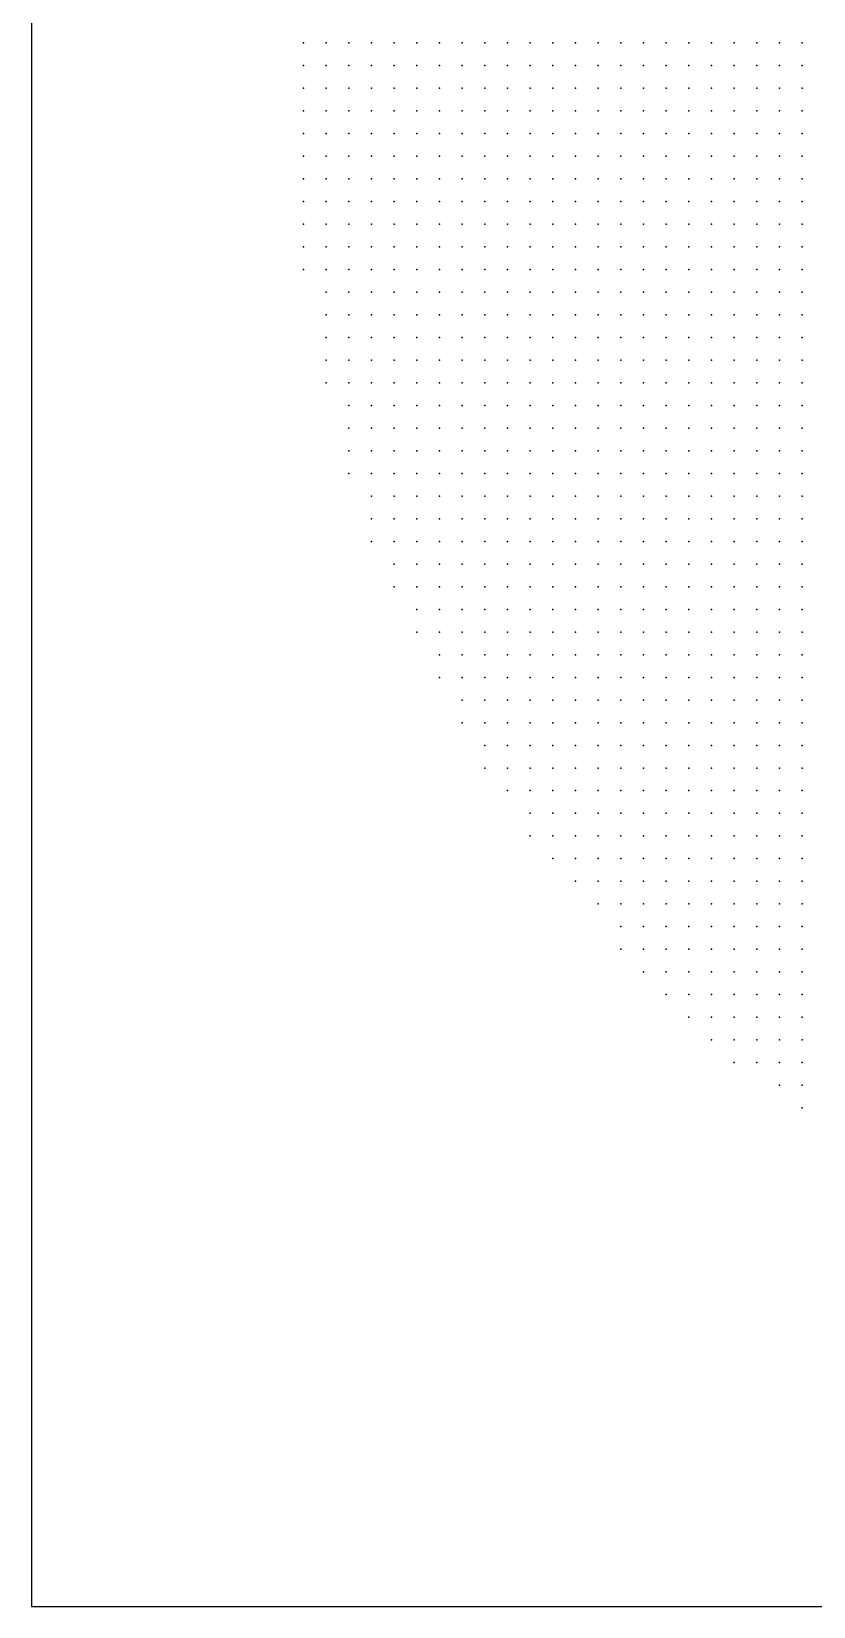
# Model space of a CAD drawing. Header units: millimetres. Extents: x 2848 to 6961, y 1568 to 7914.
# Drawn here: x 3598.3 to 3632.8, y 1580.3 to 1649.8 of the extents above; entities that cross this region are included whole.
import ezdxf

# ---------------------------------------------------------------- set-up
doc = ezdxf.new("R2010")
doc.units = ezdxf.units.MM
doc.header["$PDSIZE"] = -2

msp = doc.modelspace()

# ---------------------------------------------------------------- linework, layer by layer
msp.add_lwpolyline([(3598.282, 1580.289), (3738.282, 1580.289), (3738.282, 1720.289), (3598.282, 1720.289)], close=True)
at = {"color": 240, "true_color": 0xfd4346}
msp.add_point((3610.282, 1649.289), dxfattribs=at)
at = {"color": 20, "true_color": 0xff4a37}
msp.add_point((3611.282, 1649.289), dxfattribs=at)
at = {"color": 20, "true_color": 0xff4a3c}
for p in [(3612.282, 1649.289), (3613.282, 1649.289), (3613.282, 1648.289)]:
    msp.add_point(p, dxfattribs=at)
at = {"color": 20, "true_color": 0xff4d39}
for p in [(3614.282, 1649.289), (3616.282, 1647.289), (3617.282, 1646.289), (3618.282, 1645.289), (3619.282, 1644.289), (3621.282, 1642.289), (3625.282, 1639.289), (3626.282, 1638.289), (3630.282, 1635.289)]:
    msp.add_point(p, dxfattribs=at)
at = {"color": 20, "true_color": 0xfe4e36}
for p in [(3615.282, 1649.289), (3631.282, 1635.289)]:
    msp.add_point(p, dxfattribs=at)
at = {"color": 20, "true_color": 0xff5138}
for p in [(3616.282, 1649.289), (3617.282, 1649.289), (3618.282, 1647.289), (3619.282, 1647.289), (3619.282, 1646.289), (3620.282, 1646.289), (3620.282, 1645.289), (3621.282, 1645.289), (3621.282, 1644.289), (3622.282, 1644.289), (3623.282, 1643.289), (3625.282, 1641.289), (3626.282, 1640.289), (3628.282, 1639.289), (3629.282, 1638.289), (3630.282, 1637.289), (3631.282, 1636.289), (3632.282, 1636.289)]:
    msp.add_point(p, dxfattribs=at)
at = {"color": 20, "true_color": 0xfe5337}
for p in [(3618.282, 1649.289), (3619.282, 1648.289), (3627.282, 1641.289), (3628.282, 1640.289), (3632.282, 1637.289)]:
    msp.add_point(p, dxfattribs=at)
at = {"color": 20, "true_color": 0xfe5335}
for p in [(3619.282, 1649.289), (3620.282, 1648.289), (3621.282, 1647.289), (3622.282, 1646.289), (3623.282, 1645.289), (3625.282, 1643.289), (3626.282, 1642.289), (3630.282, 1639.289), (3631.282, 1638.289)]:
    msp.add_point(p, dxfattribs=at)
at = {"color": 20, "true_color": 0xff5534}
for p in [(3620.282, 1649.289), (3621.282, 1648.289), (3623.282, 1646.289), (3624.282, 1645.289), (3625.282, 1644.289), (3626.282, 1643.289), (3629.282, 1641.289), (3630.282, 1640.289)]:
    msp.add_point(p, dxfattribs=at)
at = {"color": 20, "true_color": 0xff5733}
for p in [(3621.282, 1649.289), (3622.282, 1648.289), (3623.282, 1647.289), (3624.282, 1646.289), (3626.282, 1644.289), (3627.282, 1643.289), (3628.282, 1643.289), (3629.282, 1642.289), (3630.282, 1641.289), (3631.282, 1640.289)]:
    msp.add_point(p, dxfattribs=at)
at = {"color": 20, "true_color": 0xff5833}
for p in [(3622.282, 1649.289), (3623.282, 1648.289), (3626.282, 1645.289), (3630.282, 1642.289), (3631.282, 1641.289), (3632.282, 1640.289)]:
    msp.add_point(p, dxfattribs=at)
at = {"color": 20, "true_color": 0xff5a32}
for p in [(3623.282, 1649.289), (3625.282, 1647.289), (3627.282, 1645.289), (3631.282, 1642.289)]:
    msp.add_point(p, dxfattribs=at)
at = {"color": 20, "true_color": 0xff5a30}
msp.add_point((3624.282, 1649.289), dxfattribs=at)
at = {"color": 20, "true_color": 0xff5c2f}
msp.add_point((3625.282, 1649.289), dxfattribs=at)
at = {"color": 20, "true_color": 0xff5e30}
for p in [(3626.282, 1649.289), (3628.282, 1647.289), (3610.282, 1645.289), (3611.282, 1645.289), (3612.282, 1645.289), (3613.282, 1645.289), (3614.282, 1645.289), (3615.282, 1645.289), (3616.282, 1645.289), (3617.282, 1645.289), (3610.282, 1644.289), (3611.282, 1644.289), (3612.282, 1644.289), (3613.282, 1644.289), (3614.282, 1644.289), (3615.282, 1644.289), (3616.282, 1644.289), (3617.282, 1644.289), (3610.282, 1643.289), (3611.282, 1643.289), (3612.282, 1643.289), (3613.282, 1643.289), (3614.282, 1643.289), (3615.282, 1643.289), (3616.282, 1643.289), (3617.282, 1643.289), (3610.282, 1642.289), (3611.282, 1642.289), (3612.282, 1642.289), (3613.282, 1642.289), (3614.282, 1642.289), (3615.282, 1642.289), (3616.282, 1642.289), (3617.282, 1642.289), (3610.282, 1641.289), (3611.282, 1641.289), (3612.282, 1641.289), (3613.282, 1641.289), (3614.282, 1641.289), (3615.282, 1641.289), (3616.282, 1641.289), (3617.282, 1641.289), (3610.282, 1640.289), (3611.282, 1640.289), (3612.282, 1640.289), (3613.282, 1640.289), (3614.282, 1640.289), (3615.282, 1640.289), (3616.282, 1640.289), (3617.282, 1640.289), (3610.282, 1639.289), (3611.282, 1639.289), (3612.282, 1639.289), (3613.282, 1639.289), (3614.282, 1639.289), (3615.282, 1639.289), (3616.282, 1639.289), (3617.282, 1639.289), (3611.282, 1638.289), (3612.282, 1638.289), (3613.282, 1638.289), (3614.282, 1638.289), (3615.282, 1638.289), (3616.282, 1638.289), (3617.282, 1638.289), (3611.282, 1637.289), (3612.282, 1637.289), (3613.282, 1637.289), (3614.282, 1637.289), (3615.282, 1637.289), (3616.282, 1637.289), (3617.282, 1637.289), (3611.282, 1636.289), (3612.282, 1636.289), (3613.282, 1636.289), (3614.282, 1636.289), (3615.282, 1636.289), (3616.282, 1636.289), (3617.282, 1636.289), (3611.282, 1635.289), (3612.282, 1635.289), (3613.282, 1635.289), (3614.282, 1635.289), (3615.282, 1635.289), (3616.282, 1635.289), (3617.282, 1635.289), (3611.282, 1634.289), (3612.282, 1634.289), (3613.282, 1634.289), (3614.282, 1634.289), (3615.282, 1634.289), (3616.282, 1634.289), (3617.282, 1634.289), (3612.282, 1633.289), (3613.282, 1633.289), (3614.282, 1633.289), (3615.282, 1633.289), (3616.282, 1633.289), (3617.282, 1633.289), (3612.282, 1632.289), (3613.282, 1632.289), (3614.282, 1632.289), (3615.282, 1632.289), (3616.282, 1632.289), (3617.282, 1632.289), (3612.282, 1631.289), (3613.282, 1631.289), (3614.282, 1631.289), (3615.282, 1631.289), (3616.282, 1631.289), (3617.282, 1631.289), (3612.282, 1630.289), (3613.282, 1629.289), (3614.282, 1629.289), (3615.282, 1629.289), (3616.282, 1629.289), (3613.282, 1628.289), (3614.282, 1628.289), (3615.282, 1628.289), (3616.282, 1628.289), (3613.282, 1627.289), (3614.282, 1627.289), (3615.282, 1627.289), (3616.282, 1627.289), (3614.282, 1626.289), (3615.282, 1626.289), (3616.282, 1626.289), (3614.282, 1625.289), (3615.282, 1625.289), (3616.282, 1625.289), (3615.282, 1624.289), (3616.282, 1624.289), (3615.282, 1623.289), (3616.282, 1623.289), (3616.282, 1622.289), (3616.282, 1621.289)]:
    msp.add_point(p, dxfattribs=at)
at = {"color": 20, "true_color": 0xff5f31}
msp.add_point((3627.282, 1649.289), dxfattribs=at)
at = {"color": 30, "true_color": 0xff622f}
for p in [(3628.282, 1649.289), (3629.282, 1648.289)]:
    msp.add_point(p, dxfattribs=at)
at = {"color": 30, "true_color": 0xfd642b}
msp.add_point((3629.282, 1649.289), dxfattribs=at)
at = {"color": 30, "true_color": 0xff642b}
for p in [(3630.282, 1649.289), (3632.282, 1648.289)]:
    msp.add_point(p, dxfattribs=at)
at = {"color": 30, "true_color": 0xff662a}
for p in [(3631.282, 1649.289), (3632.282, 1649.289)]:
    msp.add_point(p, dxfattribs=at)
at = {"color": 240, "true_color": 0xfb3b46}
msp.add_point((3610.282, 1648.289), dxfattribs=at)
at = {"color": 20, "true_color": 0xff493b}
for p in [(3611.282, 1648.289), (3611.282, 1647.289), (3614.282, 1646.289), (3618.282, 1643.289), (3619.282, 1642.289), (3621.282, 1640.289), (3622.282, 1639.289), (3624.282, 1638.289), (3624.282, 1637.289), (3625.282, 1637.289), (3626.282, 1636.289), (3627.282, 1635.289), (3629.282, 1634.289), (3630.282, 1633.289), (3632.282, 1631.289)]:
    msp.add_point(p, dxfattribs=at)
at = {"color": 20, "true_color": 0xff493e}
for p in [(3612.282, 1648.289), (3618.282, 1642.289)]:
    msp.add_point(p, dxfattribs=at)
at = {"color": 20, "true_color": 0xfe4a3b}
msp.add_point((3614.282, 1648.289), dxfattribs=at)
at = {"color": 20, "true_color": 0xff4c3b}
for p in [(3615.282, 1648.289), (3627.282, 1637.289)]:
    msp.add_point(p, dxfattribs=at)
at = {"color": 20, "true_color": 0xff4f38}
for p in [(3616.282, 1648.289), (3623.282, 1642.289), (3624.282, 1641.289), (3625.282, 1640.289), (3626.282, 1639.289), (3628.282, 1637.289), (3629.282, 1637.289), (3630.282, 1636.289)]:
    msp.add_point(p, dxfattribs=at)
at = {"color": 20, "true_color": 0xfe5037}
for p in [(3617.282, 1648.289), (3627.282, 1639.289)]:
    msp.add_point(p, dxfattribs=at)
at = {"color": 20, "true_color": 0xff5139}
msp.add_point((3618.282, 1648.289), dxfattribs=at)
at = {"color": 20, "true_color": 0xfe5b32}
for p in [(3624.282, 1648.289), (3632.282, 1642.289)]:
    msp.add_point(p, dxfattribs=at)
at = {"color": 20, "true_color": 0xfe5b30}
for p in [(3625.282, 1648.289), (3626.282, 1647.289), (3628.282, 1645.289), (3629.282, 1644.289), (3631.282, 1643.289)]:
    msp.add_point(p, dxfattribs=at)
at = {"color": 20, "true_color": 0xff5d2e}
for p in [(3626.282, 1648.289), (3627.282, 1647.289)]:
    msp.add_point(p, dxfattribs=at)
at = {"color": 20, "true_color": 0xff5f2f}
for p in [(3627.282, 1648.289), (3629.282, 1646.289), (3630.282, 1645.289), (3631.282, 1645.289), (3632.282, 1644.289)]:
    msp.add_point(p, dxfattribs=at)
at = {"color": 30, "true_color": 0xff6030}
msp.add_point((3628.282, 1648.289), dxfattribs=at)
at = {"color": 30, "true_color": 0xfe622f}
msp.add_point((3630.282, 1648.289), dxfattribs=at)
at = {"color": 30, "true_color": 0xfe652c}
msp.add_point((3631.282, 1648.289), dxfattribs=at)
at = {"color": 240, "true_color": 0xfb374d}
msp.add_point((3610.282, 1647.289), dxfattribs=at)
at = {"color": 20, "true_color": 0xff473f}
for p in [(3612.282, 1647.289), (3622.282, 1636.289), (3623.282, 1636.289)]:
    msp.add_point(p, dxfattribs=at)
at = {"color": 20, "true_color": 0xff493c}
for p in [(3613.282, 1647.289), (3615.282, 1646.289), (3619.282, 1641.289), (3620.282, 1640.289), (3625.282, 1636.289), (3626.282, 1635.289), (3629.282, 1633.289), (3630.282, 1632.289), (3631.282, 1632.289)]:
    msp.add_point(p, dxfattribs=at)
at = {"color": 20, "true_color": 0xff4b3c}
for p in [(3614.282, 1647.289), (3619.282, 1643.289), (3620.282, 1642.289), (3621.282, 1641.289), (3622.282, 1640.289), (3623.282, 1639.289), (3627.282, 1636.289), (3628.282, 1635.289), (3631.282, 1633.289), (3632.282, 1632.289)]:
    msp.add_point(p, dxfattribs=at)
at = {"color": 20, "true_color": 0xff4c38}
for p in [(3615.282, 1647.289), (3620.282, 1643.289), (3622.282, 1641.289), (3631.282, 1634.289), (3632.282, 1633.289)]:
    msp.add_point(p, dxfattribs=at)
at = {"color": 20, "true_color": 0xff4d37}
msp.add_point((3617.282, 1647.289), dxfattribs=at)
at = {"color": 20, "true_color": 0xff5237}
for p in [(3620.282, 1647.289), (3621.282, 1646.289), (3622.282, 1645.289), (3623.282, 1644.289), (3624.282, 1643.289), (3625.282, 1642.289), (3629.282, 1639.289), (3630.282, 1638.289)]:
    msp.add_point(p, dxfattribs=at)
at = {"color": 20, "true_color": 0xfe5433}
msp.add_point((3622.282, 1647.289), dxfattribs=at)
at = {"color": 20, "true_color": 0xff5831}
msp.add_point((3624.282, 1647.289), dxfattribs=at)
at = {"color": 30, "true_color": 0xfe6031}
msp.add_point((3629.282, 1647.289), dxfattribs=at)
at = {"color": 30, "true_color": 0xfd622c}
msp.add_point((3630.282, 1647.289), dxfattribs=at)
at = {"color": 30, "true_color": 0xff622d}
msp.add_point((3631.282, 1647.289), dxfattribs=at)
at = {"color": 30, "true_color": 0xff642c}
msp.add_point((3632.282, 1647.289), dxfattribs=at)
at = {"color": 240, "true_color": 0xf52c58}
msp.add_point((3610.282, 1646.289), dxfattribs=at)
at = {"color": 20, "true_color": 0xff483a}
for p in [(3611.282, 1646.289), (3619.282, 1640.289)]:
    msp.add_point(p, dxfattribs=at)
at = {"color": 20, "true_color": 0xfe463c}
for p in [(3612.282, 1646.289), (3623.282, 1635.289), (3624.282, 1635.289), (3624.282, 1634.289), (3625.282, 1634.289), (3628.282, 1632.289), (3629.282, 1631.289), (3632.282, 1629.289)]:
    msp.add_point(p, dxfattribs=at)
at = {"color": 20, "true_color": 0xfd4739}
msp.add_point((3613.282, 1646.289), dxfattribs=at)
at = {"color": 20, "true_color": 0xff4b3a}
for p in [(3616.282, 1646.289), (3618.282, 1644.289), (3623.282, 1640.289), (3624.282, 1639.289), (3625.282, 1638.289), (3626.282, 1637.289), (3628.282, 1636.289), (3629.282, 1635.289), (3630.282, 1634.289)]:
    msp.add_point(p, dxfattribs=at)
at = {"color": 20, "true_color": 0xff5039}
msp.add_point((3618.282, 1646.289), dxfattribs=at)
at = {"color": 20, "true_color": 0xff5734}
msp.add_point((3625.282, 1646.289), dxfattribs=at)
at = {"color": 20, "true_color": 0xff5931}
for p in [(3626.282, 1646.289), (3628.282, 1644.289), (3630.282, 1643.289), (3632.282, 1641.289)]:
    msp.add_point(p, dxfattribs=at)
at = {"color": 20, "true_color": 0xff5c31}
msp.add_point((3627.282, 1646.289), dxfattribs=at)
at = {"color": 20, "true_color": 0xfe5d2f}
for p in [(3628.282, 1646.289), (3631.282, 1644.289)]:
    msp.add_point(p, dxfattribs=at)
at = {"color": 30, "true_color": 0xff6131}
msp.add_point((3630.282, 1646.289), dxfattribs=at)
at = {"color": 30, "true_color": 0xfd602d}
msp.add_point((3631.282, 1646.289), dxfattribs=at)
at = {"color": 30, "true_color": 0xfe612e}
msp.add_point((3632.282, 1646.289), dxfattribs=at)
at = {"color": 20, "true_color": 0xfe4e37}
for p in [(3619.282, 1645.289), (3627.282, 1638.289)]:
    msp.add_point(p, dxfattribs=at)
at = {"color": 20, "true_color": 0xff5633}
msp.add_point((3625.282, 1645.289), dxfattribs=at)
at = {"color": 20, "true_color": 0xff5d2f}
for p in [(3629.282, 1645.289), (3630.282, 1644.289), (3632.282, 1643.289)]:
    msp.add_point(p, dxfattribs=at)
at = {"color": 30, "true_color": 0xfe6030}
msp.add_point((3632.282, 1645.289), dxfattribs=at)
at = {"color": 20, "true_color": 0xfe4d39}
for p in [(3620.282, 1644.289), (3623.282, 1641.289)]:
    msp.add_point(p, dxfattribs=at)
at = {"color": 20, "true_color": 0xff5436}
for p in [(3624.282, 1644.289), (3627.282, 1642.289), (3628.282, 1641.289), (3629.282, 1640.289), (3631.282, 1639.289)]:
    msp.add_point(p, dxfattribs=at)
at = {"color": 20, "true_color": 0xff5933}
for p in [(3627.282, 1644.289), (3629.282, 1643.289)]:
    msp.add_point(p, dxfattribs=at)
at = {"color": 20, "true_color": 0xff4e3a}
for p in [(3621.282, 1643.289), (3622.282, 1642.289), (3624.282, 1640.289), (3629.282, 1636.289), (3632.282, 1634.289)]:
    msp.add_point(p, dxfattribs=at)
at = {"color": 20, "true_color": 0xff4f37}
msp.add_point((3622.282, 1643.289), dxfattribs=at)
at = {"color": 20, "true_color": 0xff5239}
for p in [(3624.282, 1642.289), (3631.282, 1637.289)]:
    msp.add_point(p, dxfattribs=at)
at = {"color": 20, "true_color": 0xff5635}
for p in [(3628.282, 1642.289), (3632.282, 1639.289)]:
    msp.add_point(p, dxfattribs=at)
at = {"color": 20, "true_color": 0xff473b}
for p in [(3618.282, 1641.289), (3624.282, 1636.289), (3625.282, 1635.289), (3626.282, 1634.289), (3629.282, 1632.289), (3632.282, 1630.289)]:
    msp.add_point(p, dxfattribs=at)
at = {"color": 20, "true_color": 0xff4a39}
msp.add_point((3620.282, 1641.289), dxfattribs=at)
at = {"color": 20, "true_color": 0xff5136}
for p in [(3626.282, 1641.289), (3627.282, 1640.289)]:
    msp.add_point(p, dxfattribs=at)
at = {"color": 20, "true_color": 0xff473d}
for p in [(3618.282, 1640.289), (3620.282, 1639.289), (3621.282, 1638.289), (3622.282, 1637.289), (3627.282, 1633.289), (3630.282, 1631.289)]:
    msp.add_point(p, dxfattribs=at)
at = {"color": 20, "true_color": 0xff453e}
for p in [(3618.282, 1639.289), (3628.282, 1631.289), (3632.282, 1628.289)]:
    msp.add_point(p, dxfattribs=at)
at = {"color": 20, "true_color": 0xfe463e}
for p in [(3619.282, 1639.289), (3620.282, 1638.289), (3621.282, 1637.289), (3626.282, 1633.289), (3627.282, 1632.289), (3630.282, 1630.289), (3631.282, 1629.289)]:
    msp.add_point(p, dxfattribs=at)
at = {"color": 20, "true_color": 0xfe483d}
for p in [(3621.282, 1639.289), (3631.282, 1630.289)]:
    msp.add_point(p, dxfattribs=at)
at = {"color": 20, "true_color": 0xff4341}
for p in [(3618.282, 1638.289), (3619.282, 1636.289), (3620.282, 1636.289), (3621.282, 1634.289), (3622.282, 1634.289), (3625.282, 1632.289), (3627.282, 1630.289), (3628.282, 1630.289), (3629.282, 1628.289), (3630.282, 1628.289)]:
    msp.add_point(p, dxfattribs=at)
at = {"color": 20, "true_color": 0xfe4540}
msp.add_point((3619.282, 1638.289), dxfattribs=at)
at = {"color": 20, "true_color": 0xfe483b}
for p in [(3622.282, 1638.289), (3623.282, 1637.289), (3627.282, 1634.289), (3628.282, 1633.289), (3631.282, 1631.289)]:
    msp.add_point(p, dxfattribs=at)
at = {"color": 20, "true_color": 0xff4a3d}
for p in [(3623.282, 1638.289), (3628.282, 1634.289)]:
    msp.add_point(p, dxfattribs=at)
at = {"color": 20, "true_color": 0xff5038}
for p in [(3628.282, 1638.289), (3632.282, 1635.289)]:
    msp.add_point(p, dxfattribs=at)
at = {"color": 20, "true_color": 0xff5438}
msp.add_point((3632.282, 1638.289), dxfattribs=at)
at = {"color": 20, "true_color": 0xff423e}
msp.add_point((3618.282, 1637.289), dxfattribs=at)
at = {"color": 20, "true_color": 0xff443f}
for p in [(3619.282, 1637.289), (3623.282, 1634.289), (3626.282, 1632.289), (3626.282, 1631.289), (3627.282, 1631.289), (3629.282, 1629.289), (3630.282, 1629.289), (3631.282, 1628.289), (3632.282, 1627.289)]:
    msp.add_point(p, dxfattribs=at)
at = {"color": 20, "true_color": 0xff4540}
for p in [(3620.282, 1637.289), (3622.282, 1635.289), (3624.282, 1633.289), (3625.282, 1633.289), (3629.282, 1630.289)]:
    msp.add_point(p, dxfattribs=at)
at = {"color": 20, "true_color": 0xfe4040}
for p in [(3618.282, 1636.289), (3619.282, 1635.289), (3620.282, 1634.289), (3624.282, 1631.289), (3628.282, 1628.289), (3631.282, 1626.289)]:
    msp.add_point(p, dxfattribs=at)
at = {"color": 20, "true_color": 0xfe433e}
msp.add_point((3621.282, 1636.289), dxfattribs=at)
at = {"color": 240, "true_color": 0xff3e41}
for p in [(3618.282, 1635.289), (3618.282, 1634.289), (3619.282, 1634.289), (3620.282, 1633.289), (3621.282, 1632.289), (3625.282, 1629.289), (3626.282, 1628.289), (3627.282, 1627.289), (3628.282, 1627.289), (3629.282, 1626.289), (3630.282, 1625.289), (3631.282, 1625.289), (3631.282, 1624.289), (3632.282, 1624.289)]:
    msp.add_point(p, dxfattribs=at)
at = {"color": 20, "true_color": 0xff4240}
for p in [(3620.282, 1635.289), (3622.282, 1633.289), (3623.282, 1632.289), (3624.282, 1632.289), (3625.282, 1631.289), (3626.282, 1630.289), (3630.282, 1627.289), (3631.282, 1627.289), (3632.282, 1626.289)]:
    msp.add_point(p, dxfattribs=at)
at = {"color": 20, "true_color": 0xff4342}
msp.add_point((3621.282, 1635.289), dxfattribs=at)
at = {"color": 240, "true_color": 0xff3d45}
for p in [(3618.282, 1633.289), (3619.282, 1632.289)]:
    msp.add_point(p, dxfattribs=at)
at = {"color": 240, "true_color": 0xff3d43}
for p in [(3619.282, 1633.289), (3620.282, 1632.289), (3624.282, 1629.289), (3629.282, 1625.289)]:
    msp.add_point(p, dxfattribs=at)
at = {"color": 240, "true_color": 0xff3f42}
for p in [(3621.282, 1633.289), (3622.282, 1632.289), (3623.282, 1631.289), (3624.282, 1630.289), (3626.282, 1629.289), (3627.282, 1628.289), (3629.282, 1627.289), (3630.282, 1626.289)]:
    msp.add_point(p, dxfattribs=at)
at = {"color": 20, "true_color": 0xfe4240}
for p in [(3623.282, 1633.289), (3628.282, 1629.289)]:
    msp.add_point(p, dxfattribs=at)
at = {"color": 240, "true_color": 0xff3b44}
for p in [(3618.282, 1632.289), (3622.282, 1629.289), (3626.282, 1626.289)]:
    msp.add_point(p, dxfattribs=at)
at = {"color": 240, "true_color": 0xff3946}
for p in [(3618.282, 1631.289), (3617.282, 1629.289), (3622.282, 1628.289), (3623.282, 1627.289), (3625.282, 1626.289), (3625.282, 1625.289), (3626.282, 1625.289), (3629.282, 1623.289), (3631.282, 1622.289)]:
    msp.add_point(p, dxfattribs=at)
at = {"color": 240, "true_color": 0xff3a43}
msp.add_point((3619.282, 1631.289), dxfattribs=at)
at = {"color": 240, "true_color": 0xff3c44}
for p in [(3620.282, 1631.289), (3621.282, 1630.289), (3622.282, 1630.289), (3624.282, 1628.289), (3626.282, 1627.289), (3627.282, 1626.289), (3628.282, 1625.289), (3629.282, 1624.289), (3630.282, 1624.289), (3631.282, 1623.289), (3632.282, 1622.289)]:
    msp.add_point(p, dxfattribs=at)
at = {"color": 240, "true_color": 0xff3e44}
msp.add_point((3621.282, 1631.289), dxfattribs=at)
at = {"color": 240, "true_color": 0xff3e3f}
msp.add_point((3622.282, 1631.289), dxfattribs=at)
at = {"color": 232, "true_color": 0xe60069}
msp.add_point((3613.282, 1630.289), dxfattribs=at)
at = {"color": 230, "true_color": 0xe50e75}
msp.add_point((3614.282, 1630.289), dxfattribs=at)
at = {"color": 232, "true_color": 0xe7106b}
msp.add_point((3615.282, 1630.289), dxfattribs=at)
at = {"color": 240, "true_color": 0xff3649}
for p in [(3616.282, 1630.289), (3622.282, 1626.289), (3628.282, 1621.289), (3631.282, 1620.289)]:
    msp.add_point(p, dxfattribs=at)
at = {"color": 240, "true_color": 0xfd3748}
for p in [(3617.282, 1630.289), (3623.282, 1625.289)]:
    msp.add_point(p, dxfattribs=at)
at = {"color": 240, "true_color": 0xff3646}
for p in [(3618.282, 1630.289), (3619.282, 1629.289), (3620.282, 1627.289), (3631.282, 1621.289)]:
    msp.add_point(p, dxfattribs=at)
at = {"color": 240, "true_color": 0xfe3845}
for p in [(3619.282, 1630.289), (3626.282, 1624.289), (3627.282, 1624.289), (3630.282, 1622.289)]:
    msp.add_point(p, dxfattribs=at)
at = {"color": 240, "true_color": 0xff3a44}
for p in [(3620.282, 1630.289), (3621.282, 1629.289), (3624.282, 1627.289), (3627.282, 1625.289), (3628.282, 1624.289), (3630.282, 1623.289)]:
    msp.add_point(p, dxfattribs=at)
at = {"color": 240, "true_color": 0xff3e43}
msp.add_point((3623.282, 1630.289), dxfattribs=at)
at = {"color": 240, "true_color": 0xff3f40}
msp.add_point((3625.282, 1630.289), dxfattribs=at)
at = {"color": 240, "true_color": 0xff3648}
for p in [(3618.282, 1629.289), (3618.282, 1628.289), (3622.282, 1625.289), (3623.282, 1624.289), (3624.282, 1624.289), (3625.282, 1623.289), (3626.282, 1623.289), (3627.282, 1622.289), (3628.282, 1622.289), (3629.282, 1621.289), (3630.282, 1620.289), (3631.282, 1619.289), (3632.282, 1619.289)]:
    msp.add_point(p, dxfattribs=at)
at = {"color": 240, "true_color": 0xfd3945}
msp.add_point((3620.282, 1629.289), dxfattribs=at)
at = {"color": 240, "true_color": 0xff3b45}
msp.add_point((3623.282, 1629.289), dxfattribs=at)
at = {"color": 20, "true_color": 0xff4141}
msp.add_point((3627.282, 1629.289), dxfattribs=at)
at = {"color": 240, "true_color": 0xfc324a}
msp.add_point((3617.282, 1628.289), dxfattribs=at)
at = {"color": 240, "true_color": 0xff3548}
for p in [(3619.282, 1628.289), (3619.282, 1626.289)]:
    msp.add_point(p, dxfattribs=at)
at = {"color": 240, "true_color": 0xff3749}
for p in [(3620.282, 1628.289), (3623.282, 1626.289), (3625.282, 1624.289)]:
    msp.add_point(p, dxfattribs=at)
at = {"color": 240, "true_color": 0xfe3847}
msp.add_point((3621.282, 1628.289), dxfattribs=at)
at = {"color": 240, "true_color": 0xff3c42}
for p in [(3623.282, 1628.289), (3625.282, 1628.289), (3628.282, 1626.289)]:
    msp.add_point(p, dxfattribs=at)
at = {"color": 232, "true_color": 0xee1b60}
msp.add_point((3617.282, 1627.289), dxfattribs=at)
at = {"color": 240, "true_color": 0xff3745}
msp.add_point((3618.282, 1627.289), dxfattribs=at)
at = {"color": 240, "true_color": 0xfb3447}
msp.add_point((3619.282, 1627.289), dxfattribs=at)
at = {"color": 240, "true_color": 0xfe3547}
for p in [(3621.282, 1627.289), (3630.282, 1619.289)]:
    msp.add_point(p, dxfattribs=at)
at = {"color": 240, "true_color": 0xff3845}
for p in [(3622.282, 1627.289), (3621.282, 1626.289), (3624.282, 1626.289), (3630.282, 1621.289), (3632.282, 1621.289)]:
    msp.add_point(p, dxfattribs=at)
at = {"color": 240, "true_color": 0xfe3b43}
msp.add_point((3625.282, 1627.289), dxfattribs=at)
at = {"color": 232, "true_color": 0xe00d6a}
msp.add_point((3617.282, 1626.289), dxfattribs=at)
at = {"color": 240, "true_color": 0xf72a51}
msp.add_point((3618.282, 1626.289), dxfattribs=at)
at = {"color": 240, "true_color": 0xfe3548}
for p in [(3620.282, 1626.289), (3621.282, 1625.289), (3624.282, 1623.289), (3624.282, 1622.289), (3625.282, 1622.289), (3626.282, 1622.289), (3627.282, 1620.289), (3629.282, 1620.289), (3631.282, 1618.289)]:
    msp.add_point(p, dxfattribs=at)
at = {"color": 232, "true_color": 0xe30b70}
msp.add_point((3617.282, 1625.289), dxfattribs=at)
at = {"color": 232, "true_color": 0xe71367}
msp.add_point((3618.282, 1625.289), dxfattribs=at)
at = {"color": 240, "true_color": 0xfe344c}
for p in [(3619.282, 1625.289), (3626.282, 1621.289), (3629.282, 1619.289), (3629.282, 1618.289)]:
    msp.add_point(p, dxfattribs=at)
at = {"color": 240, "true_color": 0xff354b}
msp.add_point((3620.282, 1625.289), dxfattribs=at)
at = {"color": 240, "true_color": 0xff3747}
for p in [(3624.282, 1625.289), (3627.282, 1623.289), (3628.282, 1623.289), (3629.282, 1622.289), (3632.282, 1620.289)]:
    msp.add_point(p, dxfattribs=at)
at = {"color": 240, "true_color": 0xfe4042}
msp.add_point((3632.282, 1625.289), dxfattribs=at)
at = {"color": 230, "true_color": 0xe70c70}
msp.add_point((3617.282, 1624.289), dxfattribs=at)
at = {"color": 232, "true_color": 0xe10a6f}
msp.add_point((3618.282, 1624.289), dxfattribs=at)
at = {"color": 232, "true_color": 0xec205d}
msp.add_point((3619.282, 1624.289), dxfattribs=at)
at = {"color": 240, "true_color": 0xfd3649}
msp.add_point((3620.282, 1624.289), dxfattribs=at)
at = {"color": 240, "true_color": 0xfd334b}
for p in [(3621.282, 1624.289), (3627.282, 1619.289), (3632.282, 1616.289)]:
    msp.add_point(p, dxfattribs=at)
at = {"color": 240, "true_color": 0xfd3447}
for p in [(3622.282, 1624.289), (3628.282, 1620.289)]:
    msp.add_point(p, dxfattribs=at)
at = {"color": 232, "true_color": 0xe50f71}
msp.add_point((3617.282, 1623.289), dxfattribs=at)
at = {"color": 232, "true_color": 0xe30d6d}
msp.add_point((3618.282, 1623.289), dxfattribs=at)
at = {"color": 232, "true_color": 0xe40c6d}
for p in [(3619.282, 1623.289), (3618.282, 1622.289), (3619.282, 1622.289), (3625.282, 1612.289)]:
    msp.add_point(p, dxfattribs=at)
at = {"color": 240, "true_color": 0xf22957}
msp.add_point((3620.282, 1623.289), dxfattribs=at)
at = {"color": 240, "true_color": 0xfd364d}
msp.add_point((3621.282, 1623.289), dxfattribs=at)
at = {"color": 240, "true_color": 0xfd314a}
msp.add_point((3622.282, 1623.289), dxfattribs=at)
at = {"color": 240, "true_color": 0xff344a}
msp.add_point((3623.282, 1623.289), dxfattribs=at)
at = {"color": 240, "true_color": 0xfe3c44}
msp.add_point((3632.282, 1623.289), dxfattribs=at)
at = {"color": 230, "true_color": 0xe70a73}
msp.add_point((3617.282, 1622.289), dxfattribs=at)
at = {"color": 232, "true_color": 0xe40f69}
msp.add_point((3620.282, 1622.289), dxfattribs=at)
at = {"color": 240, "true_color": 0xfb2f52}
msp.add_point((3621.282, 1622.289), dxfattribs=at)
at = {"color": 240, "true_color": 0xff334e}
msp.add_point((3622.282, 1622.289), dxfattribs=at)
at = {"color": 240, "true_color": 0xfb344b}
msp.add_point((3623.282, 1622.289), dxfattribs=at)
at = {"color": 232, "true_color": 0xe3026a}
msp.add_point((3617.282, 1621.289), dxfattribs=at)
at = {"color": 230, "true_color": 0xe60e73}
for p in [(3618.282, 1621.289), (3623.282, 1611.289)]:
    msp.add_point(p, dxfattribs=at)
at = {"color": 232, "true_color": 0xe40d6b}
for p in [(3619.282, 1621.289), (3627.282, 1610.289)]:
    msp.add_point(p, dxfattribs=at)
at = {"color": 232, "true_color": 0xe20c6c}
msp.add_point((3620.282, 1621.289), dxfattribs=at)
at = {"color": 232, "true_color": 0xe71765}
msp.add_point((3621.282, 1621.289), dxfattribs=at)
at = {"color": 240, "true_color": 0xfb334f}
for p in [(3622.282, 1621.289), (3623.282, 1621.289), (3624.282, 1619.289), (3626.282, 1619.289), (3627.282, 1618.289)]:
    msp.add_point(p, dxfattribs=at)
at = {"color": 240, "true_color": 0xfd334d}
for p in [(3624.282, 1621.289), (3628.282, 1618.289), (3630.282, 1617.289), (3631.282, 1617.289), (3630.282, 1616.289), (3631.282, 1616.289), (3631.282, 1615.289)]:
    msp.add_point(p, dxfattribs=at)
at = {"color": 240, "true_color": 0xfe344a}
for p in [(3625.282, 1621.289), (3628.282, 1619.289), (3630.282, 1618.289), (3632.282, 1617.289)]:
    msp.add_point(p, dxfattribs=at)
at = {"color": 240, "true_color": 0xfd3349}
msp.add_point((3627.282, 1621.289), dxfattribs=at)
at = {"color": 232, "true_color": 0xe40f6b}
for p in [(3617.282, 1620.289), (3618.282, 1620.289), (3619.282, 1620.289), (3620.282, 1620.289), (3621.282, 1620.289), (3622.282, 1620.289), (3617.282, 1619.289), (3618.282, 1619.289), (3619.282, 1619.289), (3620.282, 1619.289), (3621.282, 1619.289), (3622.282, 1619.289), (3618.282, 1618.289), (3619.282, 1618.289), (3620.282, 1618.289), (3621.282, 1618.289), (3622.282, 1618.289), (3618.282, 1617.289), (3619.282, 1617.289), (3620.282, 1617.289), (3621.282, 1617.289), (3622.282, 1617.289), (3619.282, 1616.289), (3620.282, 1616.289), (3621.282, 1616.289), (3622.282, 1616.289), (3620.282, 1615.289), (3621.282, 1615.289), (3622.282, 1615.289), (3620.282, 1614.289), (3621.282, 1614.289), (3622.282, 1614.289), (3621.282, 1613.289), (3622.282, 1613.289), (3626.282, 1613.289), (3622.282, 1612.289)]:
    msp.add_point(p, dxfattribs=at)
at = {"color": 240, "true_color": 0xfc344e}
for p in [(3623.282, 1620.289), (3625.282, 1618.289)]:
    msp.add_point(p, dxfattribs=at)
at = {"color": 240, "true_color": 0xfc314f}
msp.add_point((3624.282, 1620.289), dxfattribs=at)
at = {"color": 240, "true_color": 0xfc324c}
msp.add_point((3625.282, 1620.289), dxfattribs=at)
at = {"color": 240, "true_color": 0xff354d}
msp.add_point((3626.282, 1620.289), dxfattribs=at)
at = {"color": 240, "true_color": 0xed225a}
msp.add_point((3623.282, 1619.289), dxfattribs=at)
at = {"color": 240, "true_color": 0xfa324e}
msp.add_point((3625.282, 1619.289), dxfattribs=at)
at = {"color": 232, "true_color": 0xde0b68}
msp.add_point((3623.282, 1618.289), dxfattribs=at)
at = {"color": 240, "true_color": 0xf1255a}
msp.add_point((3624.282, 1618.289), dxfattribs=at)
at = {"color": 240, "true_color": 0xfb3350}
for p in [(3626.282, 1618.289), (3627.282, 1616.289), (3628.282, 1616.289)]:
    msp.add_point(p, dxfattribs=at)
at = {"color": 240, "true_color": 0xff3448}
msp.add_point((3632.282, 1618.289), dxfattribs=at)
at = {"color": 232, "true_color": 0xe30e6a}
for p in [(3623.282, 1617.289), (3623.282, 1616.289), (3628.282, 1611.289)]:
    msp.add_point(p, dxfattribs=at)
at = {"color": 232, "true_color": 0xe00e69}
for p in [(3624.282, 1617.289), (3624.282, 1616.289)]:
    msp.add_point(p, dxfattribs=at)
at = {"color": 240, "true_color": 0xf22756}
msp.add_point((3625.282, 1617.289), dxfattribs=at)
at = {"color": 240, "true_color": 0xfc3450}
msp.add_point((3626.282, 1617.289), dxfattribs=at)
at = {"color": 240, "true_color": 0xfa3151}
msp.add_point((3627.282, 1617.289), dxfattribs=at)
at = {"color": 240, "true_color": 0xfa324f}
for p in [(3628.282, 1617.289), (3629.282, 1616.289), (3632.282, 1614.289)]:
    msp.add_point(p, dxfattribs=at)
at = {"color": 240, "true_color": 0xfd324f}
msp.add_point((3629.282, 1617.289), dxfattribs=at)
at = {"color": 232, "true_color": 0xe00e67}
for p in [(3625.282, 1616.289), (3625.282, 1615.289)]:
    msp.add_point(p, dxfattribs=at)
at = {"color": 240, "true_color": 0xf12757}
for p in [(3626.282, 1616.289), (3627.282, 1615.289)]:
    msp.add_point(p, dxfattribs=at)
at = {"color": 232, "true_color": 0xe30e6b}
for p in [(3623.282, 1615.289), (3624.282, 1614.289), (3627.282, 1611.289)]:
    msp.add_point(p, dxfattribs=at)
at = {"color": 232, "true_color": 0xe5106c}
msp.add_point((3624.282, 1615.289), dxfattribs=at)
at = {"color": 232, "true_color": 0xdf0f67}
for p in [(3626.282, 1615.289), (3626.282, 1614.289), (3628.282, 1612.289)]:
    msp.add_point(p, dxfattribs=at)
at = {"color": 240, "true_color": 0xfa344f}
msp.add_point((3628.282, 1615.289), dxfattribs=at)
at = {"color": 240, "true_color": 0xf93050}
for p in [(3629.282, 1615.289), (3631.282, 1614.289), (3632.282, 1613.289)]:
    msp.add_point(p, dxfattribs=at)
at = {"color": 240, "true_color": 0xfb3252}
for p in [(3630.282, 1615.289), (3630.282, 1613.289)]:
    msp.add_point(p, dxfattribs=at)
at = {"color": 240, "true_color": 0xfb334d}
msp.add_point((3632.282, 1615.289), dxfattribs=at)
at = {"color": 232, "true_color": 0xe40c6f}
for p in [(3623.282, 1614.289), (3626.282, 1610.289)]:
    msp.add_point(p, dxfattribs=at)
at = {"color": 232, "true_color": 0xe10f6a}
msp.add_point((3625.282, 1614.289), dxfattribs=at)
at = {"color": 232, "true_color": 0xde0e66}
msp.add_point((3627.282, 1614.289), dxfattribs=at)
at = {"color": 240, "true_color": 0xef2459}
msp.add_point((3628.282, 1614.289), dxfattribs=at)
at = {"color": 240, "true_color": 0xfc3451}
msp.add_point((3629.282, 1614.289), dxfattribs=at)
at = {"color": 240, "true_color": 0xf93054}
msp.add_point((3630.282, 1614.289), dxfattribs=at)
at = {"color": 232, "true_color": 0xe41074}
msp.add_point((3623.282, 1613.289), dxfattribs=at)
at = {"color": 232, "true_color": 0xe60c6d}
msp.add_point((3624.282, 1613.289), dxfattribs=at)
at = {"color": 232, "true_color": 0xe10e6b}
msp.add_point((3625.282, 1613.289), dxfattribs=at)
at = {"color": 232, "true_color": 0xe21069}
msp.add_point((3627.282, 1613.289), dxfattribs=at)
at = {"color": 232, "true_color": 0xdc0c62}
msp.add_point((3628.282, 1613.289), dxfattribs=at)
at = {"color": 240, "true_color": 0xed205b}
msp.add_point((3629.282, 1613.289), dxfattribs=at)
at = {"color": 240, "true_color": 0xfb3254}
msp.add_point((3631.282, 1613.289), dxfattribs=at)
at = {"color": 232, "true_color": 0xe3006b}
msp.add_point((3623.282, 1612.289), dxfattribs=at)
at = {"color": 232, "true_color": 0xe31071}
msp.add_point((3624.282, 1612.289), dxfattribs=at)
at = {"color": 232, "true_color": 0xe40d6a}
msp.add_point((3626.282, 1612.289), dxfattribs=at)
at = {"color": 232, "true_color": 0xe00f6a}
msp.add_point((3627.282, 1612.289), dxfattribs=at)
at = {"color": 232, "true_color": 0xdc0d65}
msp.add_point((3629.282, 1612.289), dxfattribs=at)
at = {"color": 232, "true_color": 0xea1c5d}
msp.add_point((3630.282, 1612.289), dxfattribs=at)
at = {"color": 240, "true_color": 0xfb2f54}
msp.add_point((3631.282, 1612.289), dxfattribs=at)
at = {"color": 240, "true_color": 0xfa3153}
msp.add_point((3632.282, 1612.289), dxfattribs=at)
at = {"color": 232, "true_color": 0xe5086f}
msp.add_point((3624.282, 1611.289), dxfattribs=at)
at = {"color": 232, "true_color": 0xe60e71}
msp.add_point((3625.282, 1611.289), dxfattribs=at)
at = {"color": 232, "true_color": 0xe70d6e}
msp.add_point((3626.282, 1611.289), dxfattribs=at)
at = {"color": 232, "true_color": 0xdf0f65}
msp.add_point((3629.282, 1611.289), dxfattribs=at)
at = {"color": 232, "true_color": 0xdd0d63}
msp.add_point((3630.282, 1611.289), dxfattribs=at)
at = {"color": 232, "true_color": 0xe3155f}
msp.add_point((3631.282, 1611.289), dxfattribs=at)
at = {"color": 240, "true_color": 0xf42b55}
msp.add_point((3632.282, 1611.289), dxfattribs=at)
at = {"color": 232, "true_color": 0xe7006d}
msp.add_point((3624.282, 1610.289), dxfattribs=at)
at = {"color": 230, "true_color": 0xe70c72}
msp.add_point((3625.282, 1610.289), dxfattribs=at)
at = {"color": 232, "true_color": 0xe20d6a}
msp.add_point((3628.282, 1610.289), dxfattribs=at)
at = {"color": 232, "true_color": 0xe10f68}
msp.add_point((3629.282, 1610.289), dxfattribs=at)
at = {"color": 232, "true_color": 0xde1065}
msp.add_point((3630.282, 1610.289), dxfattribs=at)
at = {"color": 232, "true_color": 0xde0e64}
msp.add_point((3631.282, 1610.289), dxfattribs=at)
at = {"color": 232, "true_color": 0xde1062}
msp.add_point((3632.282, 1610.289), dxfattribs=at)
at = {"color": 232, "true_color": 0xe60b6f}
for p in [(3624.282, 1609.289), (3625.282, 1609.289), (3626.282, 1609.289), (3627.282, 1609.289), (3628.282, 1609.289), (3629.282, 1609.289), (3630.282, 1609.289), (3631.282, 1609.289), (3632.282, 1609.289), (3625.282, 1608.289), (3626.282, 1608.289), (3627.282, 1608.289), (3628.282, 1608.289), (3629.282, 1608.289), (3630.282, 1608.289), (3631.282, 1608.289), (3632.282, 1608.289), (3626.282, 1607.289), (3627.282, 1607.289), (3628.282, 1607.289), (3629.282, 1607.289), (3630.282, 1607.289), (3631.282, 1607.289), (3632.282, 1607.289), (3627.282, 1606.289), (3628.282, 1606.289), (3629.282, 1606.289), (3630.282, 1606.289), (3631.282, 1606.289), (3632.282, 1606.289), (3628.282, 1605.289), (3629.282, 1605.289), (3630.282, 1605.289), (3631.282, 1605.289), (3632.282, 1605.289), (3629.282, 1604.289), (3630.282, 1604.289), (3631.282, 1604.289), (3632.282, 1604.289), (3631.282, 1603.289), (3632.282, 1603.289), (3632.282, 1602.289)]:
    msp.add_point(p, dxfattribs=at)

doc.saveas('drawing.dxf')
